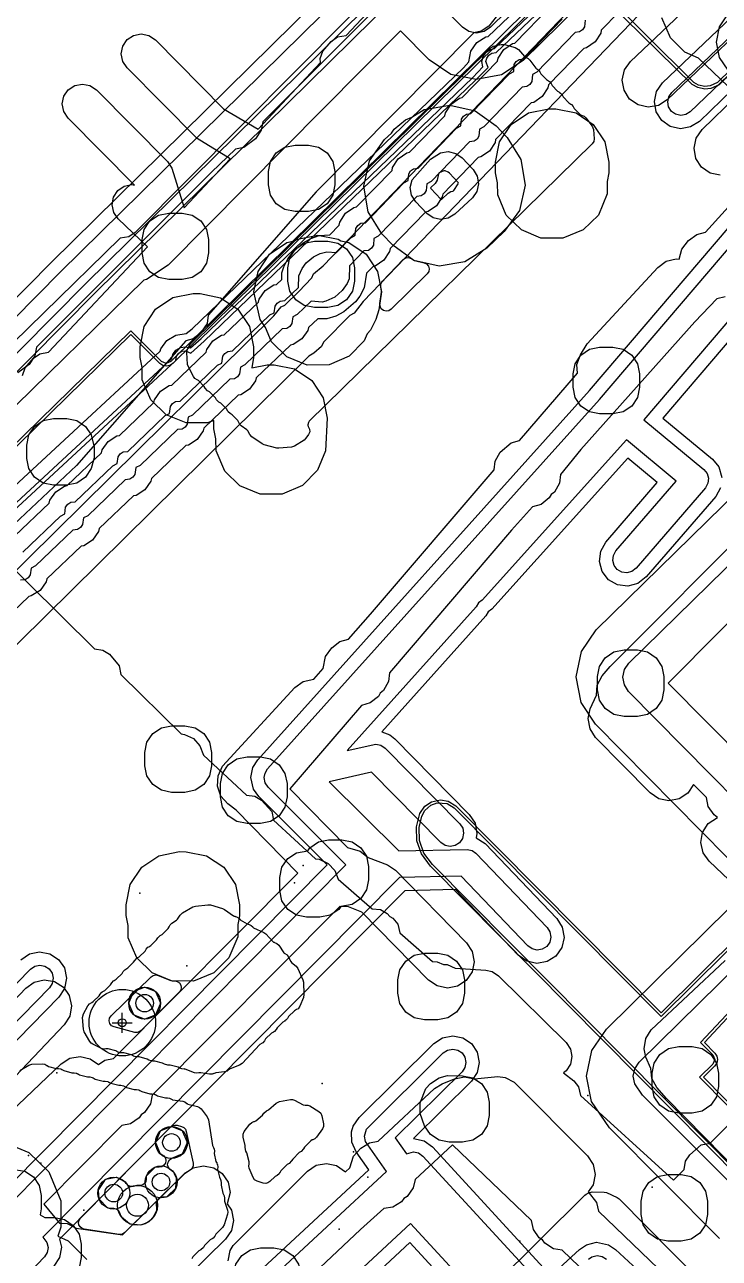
# Model space of a CAD drawing. Header units: metres. Extents: x -2677 to -840, y 169 to 1487.
# Drawn here: x -1932.8 to -1880.6, y 949.9 to 1042.6 of the extents above; entities that cross this region are included whole.
import ezdxf

# ---------------------------------------------------------------- set-up
doc = ezdxf.new("R2010")
doc.units = ezdxf.units.M
for name, color, linetype in [('AI_GREENING_ALLOWED_ZONE', 4, 'Continuous'), ('AI_GREENING_EXCLUSIONS', 1, 'Continuous'), ('AI_GREENING_LAWN', 82, 'Continuous'), ('AI_GREENING_REJECTED', 6, 'Continuous'), ('AI_GREENING_SHRUBS', 92, 'Continuous'), ('AI_GREENING_TREES', 3, 'Continuous')]:
    doc.layers.add(name, color=color, linetype=linetype)

# ---------------------------------------------------------------- blocks, each defined once
blk = doc.blocks.new('AI_TREE')
for p, q in [((-0.3, 0), (0.3, 0)), ((0, -0.3), (0, 0.3))]:
    blk.add_line(p, q)
for radius in [1, 0.12]:
    blk.add_circle((0, 0), radius)
blk = doc.blocks.new('AI_SHRUB')
for radius in [1, 0.55]:
    blk.add_circle((0, 0), radius)

msp = doc.modelspace()

# ---------------------------------------------------------------- linework, layer by layer
at = {"layer": 'AI_GREENING_ALLOWED_ZONE'}
for points in [[(-1905.234, 1021.194), (-1905.408, 1021.083), (-1905.612, 1021.052), (-1905.811, 1021.106), (-1905.972, 1021.236), (-1906.066, 1021.419), (-1906.078, 1021.626), (-1905.95, 1022.469), (-1905.952, 1022.555), (-1906.014, 1022.862), (-1906.003, 1023.1), (-1905.884, 1023.306), (-1904.328, 1024.923), (-1904.185, 1025.027), (-1904.014, 1025.074), (-1903.838, 1025.059), (-1903.678, 1024.984), (-1903.557, 1024.898), (-1903.469, 1024.858), (-1902.76, 1024.695), (-1902.568, 1024.605), (-1902.43, 1024.443), (-1902.373, 1024.238), (-1902.405, 1024.028), (-1902.522, 1023.851), (-1905.234, 1021.194)], [(-1926.042, 967.265), (-1926.23, 967.359), (-1926.362, 967.521), (-1926.416, 967.724), (-1926.382, 967.931), (-1926.266, 968.106), (-1923.266, 971.038), (-1923.103, 971.144), (-1922.913, 971.18), (-1922.723, 971.141), (-1921.787, 970.75), (-1921.694, 970.73), (-1921.494, 970.728), (-1921.304, 970.689), (-1921.143, 970.58), (-1921.036, 970.418), (-1920.999, 970.228), (-1921.037, 970.038), (-1921.144, 969.876), (-1924.01, 966.994), (-1924.151, 966.894), (-1924.318, 966.849), (-1924.49, 966.862), (-1926.042, 967.265)], [(-1928.283, 952.064), (-1928.456, 952.123), (-1928.596, 952.24), (-1928.685, 952.4), (-1928.71, 952.581), (-1928.668, 952.759), (-1928.566, 952.91), (-1921.786, 959.755), (-1921.643, 959.856), (-1921.473, 959.901), (-1921.299, 959.885), (-1920.975, 959.797), (-1920.812, 959.718), (-1920.688, 959.587), (-1920.618, 959.42), (-1920.107, 957.046), (-1920.105, 956.843), (-1920.185, 956.657), (-1920.332, 956.517), (-1920.72, 956.275), (-1920.764, 956.241), (-1925.229, 951.817), (-1925.425, 951.698), (-1925.654, 951.678), (-1928.283, 952.064)]]:
    msp.add_lwpolyline(points, close=True, dxfattribs=at)
at = {"layer": 'AI_GREENING_EXCLUSIONS'}
for points in [[(-1942.762, 992.359), (-1914.031, 1020.703), (-1913.48, 1021.369), (-1913.227, 1021.496), (-1912.176, 1022.534), (-1911.19, 1023.559), (-1911.052, 1023.848), (-1910.328, 1024.455), (-1880.822, 1055.134)], [(-1942.762, 992.359), (-1914.031, 1020.703), (-1913.48, 1021.369), (-1913.227, 1021.496), (-1912.176, 1022.534), (-1911.19, 1023.559), (-1911.052, 1023.848), (-1910.328, 1024.455), (-1880.822, 1055.134)], [(-1880.56, 951.374), (-1888.835, 959.678), (-1890.171, 961.667), (-1890.54, 963.583), (-1890.147, 965.494), (-1889.053, 967.109), (-1877.998, 977.986), (-1889.876, 990.014), (-1890.951, 991.647), (-1891.318, 993.568), (-1890.92, 995.483), (-1889.817, 997.099), (-1830.346, 1055.367)], [(-1878.012, 953.796), (-1886.348, 962.141), (-1886.929, 962.986), (-1887.04, 963.561), (-1886.922, 964.134), (-1886.594, 964.619), (-1873.036, 977.943), (-1887.385, 992.473), (-1887.708, 992.963), (-1887.818, 993.54), (-1887.698, 994.114), (-1887.368, 994.599), (-1826.012, 1054.714)], [(-1932.918, 1016.226), (-1932.737, 1016.783), (-1932.111, 1017.513), (-1931.634, 1017.853), (-1930.984, 1017.971), (-1923.547, 1025.875), (-1925.727, 1027.984), (-1926.06, 1028.465), (-1926.184, 1029.037), (-1926.079, 1029.613), (-1925.762, 1030.105), (-1925.281, 1030.438), (-1924.709, 1030.562), (-1924.52, 1030.528), (-1929.504, 1035.56), (-1929.826, 1036.048), (-1929.938, 1036.623), (-1929.821, 1037.196), (-1929.493, 1037.681), (-1929.005, 1038.004), (-1928.431, 1038.115), (-1927.857, 1037.998), (-1927.372, 1037.671), (-1922.041, 1032.288), (-1921.718, 1031.8), (-1920.778, 1028.823), (-1917.336, 1032.49), (-1919.813, 1034.018), (-1925.075, 1039.331), (-1925.398, 1039.819), (-1925.509, 1040.394), (-1925.392, 1040.967), (-1925.064, 1041.452), (-1924.576, 1041.775), (-1924.002, 1041.887), (-1923.428, 1041.77), (-1922.943, 1041.442), (-1917.816, 1036.266), (-1915.233, 1034.73), (-1910.529, 1039.742), (-1910.551, 1040.029), (-1910.37, 1040.586), (-1909.745, 1041.317), (-1909.269, 1041.657), (-1908.619, 1041.776), (-1897.517, 1053.603)], [(-1888.04, 1051.937), (-1897.759, 1042.379), (-1898.247, 1042.058), (-1898.821, 1041.949), (-1899.394, 1042.066), (-1899.877, 1042.394), (-1904.511, 1047.08), (-1924.465, 1026.973), (-1924.95, 1026.646), (-1925.58, 1026.541), (-1948.565, 1004.084), (-1948.68, 1003.51), (-1949.009, 1003.021), (-1967.261, 984.967), (-1967.114, 984.749), (-1966.998, 984.176), (-1967.11, 983.601), (-1967.434, 983.114), (-1971.591, 978.927), (-1972.076, 978.6), (-1972.65, 978.484), (-1973.224, 978.596), (-1973.51, 978.786), (-1984.414, 968.001)], [(-1879.052, 1051.205), (-1907.343, 1021.788), (-1908.019, 1020.894), (-1908.344, 1020.728), (-1910.301, 1018.73), (-1910.458, 1018.403), (-1911.04, 1017.884), (-1911.421, 1017.659), (-1939.108, 990.345)], [(-1879.052, 1051.205), (-1907.343, 1021.788), (-1908.019, 1020.894), (-1908.344, 1020.728), (-1910.301, 1018.73), (-1910.458, 1018.403), (-1911.04, 1017.884), (-1911.421, 1017.659), (-1939.108, 990.345)], [(-1940.058, 1001.865), (-1922.573, 1018.044), (-1922.532, 1018.216), (-1922.074, 1018.847), (-1921.409, 1019.255), (-1920.624, 1019.374), (-1920.188, 1019.724), (-1899.782, 1039.341), (-1899.394, 1039.783), (-1899.233, 1040.598), (-1898.784, 1041.236), (-1898.125, 1041.655), (-1897.952, 1041.685), (-1888.045, 1051.133)], [(-1939.559, 1000.964), (-1921.697, 1017.493), (-1921.624, 1017.797), (-1921.395, 1018.113), (-1921.062, 1018.317), (-1920.677, 1018.378), (-1920.309, 1018.29), (-1919.495, 1019.003), (-1899.089, 1038.62), (-1898.331, 1039.419), (-1898.404, 1039.813), (-1898.319, 1040.194), (-1898.094, 1040.513), (-1897.765, 1040.722), (-1897.456, 1040.776), (-1887.16, 1050.595)], [(-1939.409, 1000.694), (-1921.407, 1017.353), (-1921.351, 1017.672), (-1921.191, 1017.893), (-1920.958, 1018.036), (-1920.688, 1018.079), (-1920.274, 1017.907), (-1919.287, 1018.787), (-1898.881, 1038.404), (-1897.95, 1039.368), (-1898.104, 1039.806), (-1898.044, 1040.072), (-1897.887, 1040.296), (-1897.657, 1040.442), (-1897.335, 1040.477), (-1886.868, 1050.459)], [(-1885.586, 1049.442), (-1895.305, 1039.884), (-1896.933, 1038.815), (-1898.846, 1038.449), (-1900.753, 1038.841), (-1902.366, 1039.933), (-1904.515, 1042.106), (-1921.98, 1024.508), (-1923.599, 1023.418), (-1923.813, 1023.374), (-1945.431, 1002.252), (-1946.548, 1000.532), (-1963.6, 983.666), (-1963.872, 982.273), (-1964.95, 980.647), (-1969.107, 976.461), (-1970.726, 975.371), (-1972.31, 975.05), (-1981.953, 965.512), (-1983.58, 964.438)], [(-1902.473, 1048.463), (-1928.158, 1023.141), (-1937.966, 1013.258), (-1948.753, 1002.765), (-1949.075, 1002.555), (-1949.454, 1002.482), (-1949.831, 1002.557), (-1950.152, 1002.77), (-1950.766, 1003.375), (-1950.985, 1003.698), (-1951.064, 1004.08), (-1950.991, 1004.463), (-1950.776, 1004.789), (-1950.453, 1005.008), (-1950.071, 1005.087), (-1949.688, 1005.014), (-1949.42, 1004.837), (-1938.965, 1015.018), (-1930.066, 1023.999), (-1904.385, 1049.314)], [(-1901.769, 1047.752), (-1927.455, 1022.429), (-1937.259, 1012.551), (-1948.056, 1002.048), (-1948.701, 1001.627), (-1949.457, 1001.482), (-1950.212, 1001.633), (-1950.854, 1002.058), (-1951.468, 1002.663), (-1951.906, 1003.309), (-1952.064, 1004.073), (-1951.917, 1004.839), (-1951.488, 1005.491), (-1950.842, 1005.929), (-1950.078, 1006.087), (-1949.712, 1006.017), (-1949.246, 1006.401), (-1939.672, 1015.725), (-1930.768, 1024.711), (-1905.954, 1049.168)], [(-1901.741, 1048.437), (-1914.866, 1035.282), (-1914.995, 1034.641), (-1915.43, 1033.992), (-1916.288, 1033.35), (-1916.932, 1033.223), (-1918.738, 1031.493), (-1931.863, 1018.338), (-1931.992, 1017.696), (-1932.427, 1017.048), (-1933.285, 1016.406)], [(-1869.322, 1049.079), (-1880.593, 1038.066), (-1881.198, 1037.787), (-1881.671, 1037.743), (-1882.193, 1037.851), (-1882.607, 1038.078), (-1890.227, 1045.575)], [(-1869.462, 1049.222), (-1880.72, 1038.221), (-1881.256, 1037.979), (-1881.65, 1037.942), (-1882.133, 1038.042), (-1882.478, 1038.231), (-1889.706, 1045.41)], [(-1893.26, 1045.411), (-1921.775, 1017.267), (-1922.128, 1017.124), (-1922.479, 1017.271), (-1924.776, 1019.576), (-1941.908, 1002.838), (-1939.511, 1000.37), (-1939.37, 1000.017), (-1939.517, 999.667), (-1962.275, 977.072), (-1962.71, 976.447), (-1962.924, 975.763), (-1962.925, 975.046), (-1962.714, 974.374), (-1961.776, 973.323), (-1957.789, 969.324), (-1957.032, 969.05), (-1956.139, 969.035), (-1955.768, 968.902), (-1955.608, 968.542), (-1955.759, 968.178), (-1981.225, 943.238), (-1982.184, 942.388), (-1983.235, 941.627)], [(-1892.739, 1045.576), (-1921.635, 1017.124), (-1921.862, 1016.975), (-1922.129, 1016.924), (-1922.395, 1016.978), (-1922.621, 1017.13), (-1924.778, 1019.295), (-1941.625, 1002.834)], [(-1886.783, 1044.902), (-1889.447, 1042.164), (-1889.487, 1041.942), (-1889.91, 1041.286), (-1890.551, 1040.841), (-1890.749, 1040.798), (-1893.414, 1038.06), (-1893.454, 1037.838), (-1893.876, 1037.182), (-1894.518, 1036.738), (-1894.716, 1036.695), (-1897.38, 1033.957), (-1897.42, 1033.735), (-1897.843, 1033.079), (-1898.484, 1032.635), (-1898.683, 1032.592), (-1901.347, 1029.853), (-1901.387, 1029.632), (-1901.81, 1028.976), (-1902.451, 1028.531), (-1902.649, 1028.488), (-1905.314, 1025.75), (-1905.354, 1025.528), (-1905.776, 1024.872), (-1906.418, 1024.428), (-1906.616, 1024.385), (-1907.071, 1023.914), (-1907.256, 1022.795), (-1907.586, 1022.174), (-1907.918, 1021.745), (-1908.794, 1020.992), (-1909.381, 1020.686), (-1910.065, 1020.478), (-1910.743, 1020.477), (-1911.442, 1019.823), (-1911.49, 1019.603), (-1911.937, 1018.963), (-1912.594, 1018.543), (-1912.794, 1018.508), (-1915.376, 1016.045), (-1915.424, 1015.825), (-1915.871, 1015.185), (-1916.528, 1014.765), (-1916.728, 1014.729), (-1919.31, 1012.267), (-1919.358, 1012.047), (-1919.804, 1011.407), (-1920.462, 1010.986), (-1920.662, 1010.951), (-1923.243, 1008.489), (-1923.292, 1008.269), (-1923.738, 1007.629), (-1924.396, 1007.208), (-1924.596, 1007.173), (-1927.177, 1004.71), (-1927.226, 1004.49), (-1927.672, 1003.85), (-1928.33, 1003.43), (-1928.53, 1003.394), (-1931.111, 1000.932), (-1931.16, 1000.712), (-1931.606, 1000.072), (-1932.264, 999.652), (-1932.463, 999.616), (-1935.434, 996.782)], [(-1879.452, 1041.741), (-1884.488, 1036.928), (-1885.146, 1036.509), (-1885.915, 1036.374), (-1886.676, 1036.544), (-1887.315, 1036.992), (-1887.734, 1037.65), (-1887.869, 1038.419), (-1887.699, 1039.181), (-1887.251, 1039.82), (-1881.573, 1045.214)], [(-1933.505, 1004.162), (-1930.923, 1006.625), (-1930.875, 1006.845), (-1930.428, 1007.485), (-1929.771, 1007.905), (-1929.571, 1007.941), (-1926.989, 1010.403), (-1926.941, 1010.623), (-1926.494, 1011.263), (-1925.837, 1011.683), (-1925.637, 1011.719), (-1923.055, 1014.181), (-1923.007, 1014.401), (-1922.56, 1015.041), (-1921.903, 1015.462), (-1921.703, 1015.497), (-1919.121, 1017.959), (-1919.073, 1018.179), (-1918.626, 1018.819), (-1917.969, 1019.24), (-1917.769, 1019.275), (-1915.187, 1021.738), (-1915.139, 1021.958), (-1914.692, 1022.598), (-1914.035, 1023.018), (-1913.835, 1023.054), (-1913.445, 1023.429), (-1913.44, 1023.925), (-1913.3, 1024.381), (-1912.997, 1024.986), (-1912.538, 1025.582), (-1911.848, 1026.179), (-1911.269, 1026.506), (-1910.631, 1026.73), (-1909.846, 1026.798), (-1909.128, 1027.524), (-1909.087, 1027.746), (-1908.665, 1028.402), (-1908.024, 1028.846), (-1907.825, 1028.889), (-1905.161, 1031.627), (-1905.121, 1031.849), (-1904.698, 1032.505), (-1904.057, 1032.95), (-1903.858, 1032.993), (-1901.194, 1035.731), (-1901.154, 1035.952), (-1900.732, 1036.609), (-1900.09, 1037.053), (-1899.892, 1037.096), (-1897.228, 1039.834), (-1897.187, 1040.056), (-1896.765, 1040.712), (-1896.123, 1041.156), (-1895.925, 1041.199), (-1893.261, 1043.938)], [(-1897.339, 1043.167), (-1897.879, 1042.458), (-1898.454, 1042.079), (-1899.028, 1041.962), (-1910.851, 1030.01), (-1918.978, 1020.742), (-1919.046, 1020.129), (-1919.543, 1019.389), (-1920.094, 1018.976), (-1920.66, 1018.825), (-1928.881, 1009.45), (-1933.542, 1005.038)], [(-1890.652, 1042.926), (-1890.696, 1042.419), (-1890.844, 1042.189), (-1891.069, 1042.034), (-1891.407, 1041.989), (-1894.296, 1039), (-1894.618, 1038.823), (-1894.663, 1038.316), (-1894.811, 1038.086), (-1895.035, 1037.93), (-1895.373, 1037.885), (-1898.263, 1034.896), (-1898.585, 1034.72), (-1898.63, 1034.212), (-1898.778, 1033.983), (-1899.002, 1033.827), (-1899.34, 1033.782), (-1902.229, 1030.793), (-1902.552, 1030.616), (-1902.596, 1030.109), (-1902.744, 1029.879), (-1902.969, 1029.724), (-1903.307, 1029.679), (-1906.196, 1026.69), (-1906.518, 1026.513), (-1906.563, 1026.005), (-1906.711, 1025.776), (-1906.935, 1025.62), (-1907.273, 1025.575), (-1908.358, 1024.453), (-1908.387, 1023.489), (-1908.535, 1023.12), (-1908.902, 1022.594), (-1909.45, 1022.115), (-1910.126, 1021.798), (-1910.42, 1021.739), (-1911.236, 1021.806), (-1912.289, 1020.795), (-1912.617, 1020.631), (-1912.681, 1020.125), (-1912.837, 1019.901), (-1913.067, 1019.754), (-1913.407, 1019.722), (-1916.223, 1017.017), (-1916.551, 1016.852), (-1916.615, 1016.347), (-1916.771, 1016.123), (-1917.001, 1015.976), (-1917.341, 1015.943), (-1920.156, 1013.239), (-1920.485, 1013.074), (-1920.549, 1012.568), (-1920.705, 1012.344), (-1920.935, 1012.197), (-1921.274, 1012.165), (-1924.09, 1009.46), (-1924.419, 1009.296), (-1924.483, 1008.79), (-1924.639, 1008.566), (-1924.869, 1008.419), (-1925.208, 1008.387), (-1928.024, 1005.682), (-1928.353, 1005.517), (-1928.417, 1005.012), (-1928.573, 1004.788), (-1928.803, 1004.641), (-1929.142, 1004.608), (-1931.958, 1001.904), (-1932.287, 1001.739), (-1932.35, 1001.234), (-1932.507, 1001.01), (-1932.737, 1000.862), (-1933.076, 1000.83)], [(-1932.892, 1002.948), (-1930.076, 1005.653), (-1929.747, 1005.817), (-1929.684, 1006.323), (-1929.527, 1006.547), (-1929.297, 1006.694), (-1928.958, 1006.726), (-1926.142, 1009.431), (-1925.813, 1009.596), (-1925.75, 1010.101), (-1925.594, 1010.325), (-1925.363, 1010.472), (-1925.024, 1010.505), (-1922.208, 1013.209), (-1921.879, 1013.374), (-1921.816, 1013.88), (-1921.66, 1014.104), (-1921.43, 1014.251), (-1921.09, 1014.283), (-1918.274, 1016.988), (-1917.946, 1017.152), (-1917.882, 1017.658), (-1917.726, 1017.882), (-1917.496, 1018.029), (-1917.156, 1018.061), (-1914.34, 1020.766), (-1914.012, 1020.931), (-1913.948, 1021.436), (-1913.792, 1021.66), (-1913.562, 1021.807), (-1913.222, 1021.84), (-1912.183, 1022.838), (-1912.155, 1023.717), (-1911.923, 1024.253), (-1911.602, 1024.679), (-1911.072, 1025.136), (-1910.56, 1025.395), (-1910.058, 1025.514), (-1909.34, 1025.452), (-1908.245, 1026.584), (-1907.923, 1026.761), (-1907.878, 1027.269), (-1907.73, 1027.498), (-1907.506, 1027.654), (-1907.168, 1027.699), (-1904.278, 1030.688), (-1903.956, 1030.864), (-1903.911, 1031.372), (-1903.764, 1031.602), (-1903.539, 1031.757), (-1903.201, 1031.802), (-1900.312, 1034.791), (-1899.989, 1034.968), (-1899.945, 1035.475), (-1899.797, 1035.705), (-1899.572, 1035.861), (-1899.234, 1035.906), (-1896.345, 1038.894), (-1896.023, 1039.071), (-1895.978, 1039.579), (-1895.83, 1039.808), (-1895.606, 1039.964), (-1895.268, 1040.009), (-1892.378, 1042.998)], [(-1875.438, 1041.724), (-1882.069, 1035.31), (-1882.728, 1034.892), (-1883.496, 1034.757), (-1884.258, 1034.926), (-1884.897, 1035.374), (-1885.316, 1036.033), (-1885.451, 1036.801), (-1885.281, 1037.563), (-1884.833, 1038.202), (-1879.143, 1043.64)], [(-1871.981, 1042.724), (-1871.738, 1041.958), (-1871.625, 1041.28), (-1871.664, 1040.17), (-1872.046, 1038.909), (-1872.342, 1038.377), (-1872.888, 1037.664), (-1873.895, 1036.853), (-1875.101, 1036.343), (-1876.661, 1036.21), (-1877.383, 1036.313), (-1878.828, 1036.917), (-1882.147, 1040.065), (-1883.161, 1040.505), (-1884.241, 1041.585), (-1884.888, 1043.094)], [(-1877.039, 1041.501), (-1882.76, 1036.033), (-1883.089, 1035.824), (-1883.474, 1035.756), (-1883.855, 1035.841), (-1884.174, 1036.065), (-1884.383, 1036.394), (-1884.451, 1036.779), (-1884.366, 1037.16), (-1884.142, 1037.479), (-1878.436, 1042.932)], [(-1880.499, 1031.264), (-1881.262, 1031.428), (-1881.904, 1031.872), (-1882.327, 1032.527), (-1882.468, 1033.295), (-1882.304, 1034.058), (-1881.861, 1034.7), (-1876.697, 1039.708)], [(-1933.953, 955.315), (-1910.045, 979.453), (-1915.178, 984.588), (-1915.568, 985.139), (-1915.764, 986.003), (-1915.611, 986.768), (-1915.251, 987.339), (-1890.322, 1015.079), (-1871.534, 1037.074)], [(-1933.935, 953.912), (-1908.635, 979.456), (-1914.471, 985.295), (-1914.688, 985.62), (-1914.764, 986.002), (-1914.707, 986.335), (-1914.508, 986.671), (-1889.57, 1014.42), (-1870.223, 1037.068)], [(-1934.311, 960.407), (-1930.027, 964.501), (-1929.369, 964.92), (-1928.6, 965.055), (-1927.838, 964.885), (-1927.214, 964.447), (-1926.735, 964.769), (-1926.093, 964.899), (-1912.239, 978.832), (-1916.878, 983.55), (-1917.507, 984.027), (-1918.025, 984.611), (-1918.28, 985.349), (-1918.233, 986.128), (-1917.9, 986.873), (-1912.466, 992.778), (-1911.833, 993.235), (-1911.026, 993.406), (-1910.344, 994.201), (-1910.168, 995.093), (-1909.689, 995.756), (-1909.077, 996.237), (-1908.445, 996.415), (-1906.779, 998.28), (-1897.496, 1009.128), (-1897.415, 1009.778), (-1897.031, 1010.457), (-1896.222, 1011.161), (-1895.59, 1011.337), (-1891.236, 1016.38), (-1891.268, 1017.036), (-1891.005, 1017.771), (-1890.498, 1018.59), (-1885.199, 1024.344), (-1884.568, 1024.804), (-1883.81, 1024.988), (-1883.6, 1024.955), (-1883.385, 1025.711), (-1882.887, 1026.36), (-1882.261, 1026.822), (-1881.623, 1026.981), (-1873.962, 1035.399)], [(-1868.223, 1033.99), (-1886.24, 1012.898), (-1881.73, 1009.166), (-1881.49, 1008.858), (-1881.388, 1008.503), (-1881.428, 1008.115), (-1881.613, 1007.771), (-1886.826, 1001.733), (-1887.134, 1001.493), (-1887.51, 1001.39), (-1887.897, 1001.437), (-1888.236, 1001.63), (-1888.476, 1001.938), (-1888.58, 1002.314), (-1888.532, 1002.701), (-1888.34, 1003.04), (-1883.808, 1008.289), (-1887.558, 1011.393), (-1898.397, 999.332), (-1898.673, 999.125), (-1898.85, 998.828), (-1908.539, 988.046), (-1906.378, 988.527), (-1905.996, 988.448), (-1905.673, 988.228), (-1900.069, 982.526), (-1899.855, 982.2), (-1899.783, 981.817), (-1899.862, 981.435), (-1900.082, 981.112), (-1900.408, 980.898), (-1900.791, 980.825), (-1901.173, 980.905), (-1901.496, 981.124), (-1906.705, 986.424), (-1909.874, 985.675), (-1904.642, 980.495), (-1899.53, 980.603), (-1899.149, 980.519), (-1898.86, 980.326), (-1893.511, 974.736), (-1893.301, 974.406), (-1893.233, 974.022), (-1893.318, 973.641), (-1893.542, 973.322), (-1893.871, 973.112), (-1894.255, 973.044), (-1894.636, 973.129), (-1894.956, 973.353), (-1899.971, 978.594), (-1904.599, 978.495), (-1931.394, 951.476), (-1931.092, 951.081), (-1931.008, 950.7), (-1931.076, 950.316), (-1931.286, 949.987), (-1932.388, 948.839)], [(-1873.996, 1025.693), (-1884.82, 1013.021), (-1881.076, 1009.923), (-1880.616, 1009.345), (-1880.389, 1008.555)], [(-1880.123, 1022.138), (-1880.772, 1021.974), (-1882.404, 1020.255), (-1890.966, 1010.648), (-1892.505, 1008.789), (-1892.584, 1008.135), (-1892.968, 1007.455), (-1893.209, 1007.266), (-1893.349, 1007.017), (-1893.962, 1006.534), (-1894.607, 1006.353), (-1896.193, 1004.592), (-1905.352, 993.877), (-1905.43, 993.223), (-1905.811, 992.542), (-1906.051, 992.352), (-1906.191, 992.102), (-1906.802, 991.618), (-1907.447, 991.434), (-1912.84, 985.148), (-1908.505, 980.74), (-1907.547, 980.489), (-1906.968, 980.009), (-1905.509, 979.438), (-1904.906, 979.039), (-1899.558, 973.591), (-1899.131, 972.938), (-1898.986, 972.171), (-1899.145, 971.407), (-1899.585, 970.763), (-1900.238, 970.335), (-1901.005, 970.19), (-1901.769, 970.35), (-1902.413, 970.789), (-1907.42, 975.891), (-1908.426, 976.285), (-1909.094, 976.321), (-1923.196, 962.14), (-1923.321, 961.494), (-1923.751, 960.843), (-1924.005, 960.671), (-1924.162, 960.432), (-1924.808, 959.994), (-1925.464, 959.859), (-1931.326, 953.964), (-1930.153, 952.532), (-1929.573, 952.491), (-1928.9, 952.154), (-1925.407, 951.642), (-1920.744, 956.26), (-1920.093, 956.691), (-1919.327, 956.839), (-1918.562, 956.683), (-1917.915, 956.247), (-1917.485, 955.596), (-1917.336, 954.83), (-1917.55, 953.979), (-1917.229, 953.494), (-1917.081, 952.728), (-1917.236, 951.963), (-1917.673, 951.317), (-1923.331, 945.758)], [(-1880.485, 1007.781), (-1880.843, 1007.134), (-1886.069, 1001.08), (-1886.684, 1000.6), (-1887.436, 1000.392), (-1888.211, 1000.488), (-1888.89, 1000.873), (-1889.37, 1001.488), (-1889.577, 1002.241), (-1889.482, 1003.015), (-1889.097, 1003.694), (-1885.232, 1008.17), (-1887.456, 1010.01), (-1897.653, 998.663), (-1897.93, 998.456), (-1898.106, 998.159), (-1905.932, 989.451), (-1905.336, 989.229), (-1904.96, 988.929), (-1899.356, 983.227), (-1898.928, 982.575), (-1898.783, 981.808), (-1898.853, 981.472), (-1898.169, 981.048), (-1892.788, 975.427), (-1892.369, 974.769), (-1892.234, 974), (-1892.403, 973.238), (-1892.851, 972.599), (-1893.509, 972.18), (-1894.277, 972.045), (-1895.039, 972.214), (-1895.678, 972.662), (-1900.389, 977.585), (-1904.207, 977.503), (-1930.141, 951.32), (-1930.009, 950.721), (-1930.145, 949.953), (-1930.565, 949.295)], [(-1875.902, 974.568), (-1881.341, 979.719), (-1881.792, 980.355), (-1881.965, 981.116), (-1881.833, 981.886), (-1881.418, 982.546), (-1880.715, 983.012), (-1880.968, 983.194), (-1881.402, 983.843), (-1881.532, 984.501), (-1882.501, 985.479), (-1882.94, 984.829), (-1883.592, 984.4), (-1884.358, 984.253), (-1885.122, 984.411), (-1885.768, 984.849), (-1889.868, 989.01), (-1890.287, 989.668), (-1890.423, 990.436), (-1890.265, 991.171), (-1889.811, 992.204), (-1889.738, 992.953), (-1889.371, 993.641), (-1888.78, 994.364), (-1877.674, 1005.475)], [(-1935.008, 1003.057), (-1927.518, 995.688), (-1926.89, 995.59), (-1926.401, 995.269), (-1925.661, 994.405), (-1925.54, 993.743), (-1921.008, 989.287), (-1920.765, 989.254), (-1920.089, 988.938), (-1919.594, 988.399), (-1919.335, 987.691), (-1916.099, 984.696), (-1915.469, 984.616), (-1914.97, 984.31), (-1914.205, 983.469), (-1914.063, 982.811), (-1910.919, 979.9), (-1910.625, 979.867), (-1909.949, 979.551), (-1909.454, 979.012), (-1909.206, 978.364), (-1906.66, 976.15), (-1906.027, 976.091), (-1905.519, 975.8), (-1905.332, 975.559), (-1905.1, 975.435), (-1904.728, 974.983), (-1904.567, 974.33), (-1902.111, 972.195), (-1901.763, 972.162), (-1901.298, 971.968), (-1901.031, 971.97), (-1900.427, 971.692), (-1898.116, 971.543), (-1897.646, 971.435), (-1897.158, 971.112), (-1892.091, 966.096), (-1891.764, 965.611), (-1891.646, 965.037), (-1891.758, 964.463), (-1892.08, 963.975), (-1892.29, 963.833), (-1891.504, 963.232), (-1891.143, 962.772), (-1890.996, 962.116), (-1884.005, 955.755), (-1883.215, 956.555), (-1883.115, 957.182), (-1882.793, 957.671), (-1881.928, 958.409), (-1881.266, 958.529), (-1879.569, 960.247)], [(-1876.595, 1000.973), (-1884.411, 993.092), (-1878.54, 987.164)], [(-1876.378, 953.213), (-1902.261, 979.342), (-1902.95, 980.264), (-1903.294, 981.256), (-1903.331, 982.308), (-1903.331, 982.308), (-1903.069, 983.304), (-1902.687, 983.858), (-1902.193, 984.189), (-1901.532, 984.333), (-1900.944, 984.237), (-1900.367, 983.892), (-1884.944, 968.329), (-1873.061, 980.1)], [(-1876.236, 953.353), (-1902.119, 979.483), (-1902.763, 980.335), (-1903.095, 981.269), (-1903.136, 982.261), (-1902.934, 983.099), (-1902.704, 983.539), (-1902.238, 983.944), (-1901.765, 984.112), (-1901.025, 984.053), (-1900.491, 983.734), (-1884.945, 968.046), (-1872.92, 979.958)], [(-1933.048, 972.311), (-1932.404, 972.752), (-1931.64, 972.913), (-1930.873, 972.77), (-1930.22, 972.344), (-1929.779, 971.7), (-1929.617, 970.937), (-1929.761, 970.169), (-1930.187, 969.516), (-1939.379, 960.109)], [(-1941.384, 962.349), (-1932.333, 971.612), (-1932.011, 971.833), (-1931.629, 971.913), (-1931.245, 971.842), (-1930.918, 971.629), (-1930.698, 971.307), (-1930.617, 970.925), (-1930.689, 970.541), (-1930.902, 970.215), (-1940.093, 960.808)], [(-1877.456, 954.676), (-1884.551, 961.892), (-1885.257, 962.722), (-1885.633, 963.406), (-1885.716, 964.153), (-1886.092, 964.988), (-1886.218, 965.621), (-1886.093, 966.392), (-1885.683, 967.055), (-1880.123, 972.267)], [(-1937.869, 964.742), (-1932.686, 970.19), (-1932.048, 970.639), (-1931.287, 970.81), (-1930.518, 970.677), (-1929.858, 970.26), (-1929.409, 969.622), (-1929.238, 968.86), (-1929.371, 968.091), (-1929.788, 967.432), (-1934.391, 962.595)], [(-1879.651, 968.573), (-1881.975, 966.088), (-1881.063, 965.167), (-1880.918, 964.813), (-1881.066, 964.46), (-1882.05, 963.485), (-1875.699, 957.056)], [(-1879.647, 968.285), (-1881.698, 966.092), (-1880.921, 965.308), (-1880.77, 965.08), (-1880.718, 964.812), (-1880.772, 964.544), (-1880.925, 964.318), (-1881.768, 963.484), (-1875.557, 957.196)], [(-1915.223, 948.816), (-1906.904, 956.541), (-1907.859, 957.891), (-1908.177, 958.603), (-1908.198, 959.384), (-1908.071, 959.82), (-1907.634, 960.467), (-1902.017, 966.031), (-1901.366, 966.462), (-1900.6, 966.61), (-1899.835, 966.454), (-1899.188, 966.018), (-1898.758, 965.367), (-1898.609, 964.601), (-1898.765, 963.836), (-1899.202, 963.189), (-1903.549, 958.883), (-1902.757, 958.708), (-1902.125, 958.25), (-1893.225, 948.573), (-1891.084, 950.555), (-1890.558, 950.906), (-1889.799, 951.086), (-1888.89, 950.904), (-1888.364, 950.552), (-1886.746, 949.048)], [(-1914.542, 948.083), (-1905.582, 956.404), (-1907.152, 958.668), (-1907.226, 959.051), (-1907.072, 959.579), (-1901.313, 965.321), (-1900.987, 965.536), (-1900.604, 965.61), (-1900.222, 965.532), (-1899.899, 965.314), (-1899.683, 964.988), (-1899.609, 964.605), (-1899.687, 964.223), (-1899.905, 963.9), (-1904.921, 958.932), (-1904.078, 957.741), (-1903.549, 957.889), (-1903.174, 957.799), (-1902.858, 957.57), (-1893.282, 947.158)], [(-1917.483, 949.703), (-1917.327, 950.467), (-1917.11, 950.856), (-1911.513, 956.441), (-1910.862, 956.871), (-1910.096, 957.02), (-1909.331, 956.864), (-1908.661, 956.392), (-1908.343, 956.688), (-1908.069, 957.556), (-1907.519, 958.161), (-1906.857, 958.571), (-1906.209, 958.677), (-1901.965, 962.633), (-1901.403, 963.002), (-1900.481, 963.374), (-1899.714, 963.518), (-1898.978, 963.364), (-1897.214, 963.548), (-1896.667, 963.47), (-1895.974, 963.111), (-1890.477, 957.588), (-1890.046, 956.937), (-1889.897, 956.171), (-1890.052, 955.406), (-1890.415, 954.868), (-1889.804, 954.071), (-1889.662, 953.43), (-1881.321, 945.412)], [(-1941.192, 949.41), (-1940.661, 950.019), (-1940.14, 950.461), (-1940.84, 952.235), (-1940.84, 954.213), (-1940.045, 956.214), (-1938.429, 957.83), (-1936.428, 958.625), (-1934.255, 958.586), (-1932.449, 957.83), (-1930.94, 956.373), (-1930.038, 954.213), (-1930.038, 952.235), (-1930.281, 951.552), (-1929.504, 951.21), (-1928.093, 949.788)], [(-1885.365, 943.751), (-1892.372, 950.486), (-1893.02, 950.6), (-1893.678, 951.019), (-1893.854, 951.27), (-1894.096, 951.423), (-1894.545, 952.061), (-1894.691, 952.715), (-1900.622, 958.416), (-1903.418, 955.81), (-1903.568, 955.169), (-1904.022, 954.535), (-1904.282, 954.373), (-1904.449, 954.14), (-1905.111, 953.727), (-1905.772, 953.617), (-1907.539, 952.037), (-1913.158, 946.732)], [(-1933.736, 956.593), (-1932.753, 956.441), (-1932.104, 956.007), (-1931.67, 955.358), (-1931.518, 954.593), (-1931.518, 953.593), (-1931.608, 953.143), (-1931.242, 952.945), (-1930.528, 952.945), (-1929.763, 952.793), (-1929.114, 952.359), (-1928.68, 951.71), (-1928.528, 950.945), (-1928.528, 949.945), (-1928.68, 949.18)], [(-1896.146, 944.214), (-1903.763, 952.498), (-1910.839, 945.927)], [(-1897.534, 944.247), (-1903.819, 951.081), (-1909.344, 945.95)], [(-1890.405, 949.821), (-1890.142, 949.996), (-1889.762, 950.086), (-1889.377, 950.024), (-1889.045, 949.82)]]:
    msp.add_lwpolyline(points, dxfattribs=at)
for points in [[(-1880.552, 1042.418), (-1879.901, 1043.391), (-1878.928, 1044.042), (-1877.78, 1044.27), (-1876.632, 1044.042), (-1875.659, 1043.391), (-1875.008, 1042.418), (-1874.78, 1041.27), (-1875.008, 1040.122), (-1875.659, 1039.149), (-1876.632, 1038.498), (-1877.78, 1038.27), (-1878.928, 1038.498), (-1879.901, 1039.149), (-1880.552, 1040.122), (-1880.78, 1041.27), (-1880.552, 1042.418)], [(-1895.482, 1032.442), (-1895.159, 1030.519), (-1895.596, 1028.617), (-1896.727, 1027.028), (-1898.039, 1025.791), (-1899.692, 1024.756), (-1901.616, 1024.432), (-1903.517, 1024.869), (-1905.107, 1026.001), (-1905.927, 1026.871), (-1906.963, 1028.525), (-1907.286, 1030.448), (-1906.849, 1032.35), (-1905.718, 1033.939), (-1905.209, 1034.419), (-1905.008, 1034.714), (-1904.161, 1035.43), (-1903.67, 1035.637), (-1902.753, 1036.211), (-1900.829, 1036.535), (-1898.928, 1036.098), (-1897.338, 1034.966), (-1896.518, 1034.096), (-1895.482, 1032.442)], [(-1892.867, 1036.249), (-1891.336, 1035.945), (-1890.039, 1035.077), (-1889.171, 1033.78), (-1888.867, 1032.249), (-1888.867, 1031.443), (-1888.998, 1030.784), (-1888.998, 1029.859), (-1889.661, 1028.273), (-1890.805, 1027.15), (-1892.327, 1026.53), (-1893.988, 1026.546), (-1895.433, 1027.15), (-1896.577, 1028.273), (-1897.224, 1029.782), (-1897.24, 1030.702), (-1897.389, 1031.452), (-1897.389, 1032.254), (-1897.085, 1033.785), (-1896.217, 1035.082), (-1894.92, 1035.95), (-1893.389, 1036.254), (-1892.867, 1036.249)], [(-1910.035, 1029.119), (-1910.684, 1028.685), (-1911.449, 1028.533), (-1912.449, 1028.533), (-1913.214, 1028.685), (-1913.863, 1029.119), (-1914.297, 1029.768), (-1914.449, 1030.533), (-1914.449, 1031.533), (-1914.297, 1032.298), (-1913.863, 1032.947), (-1913.214, 1033.381), (-1912.449, 1033.533), (-1911.449, 1033.533), (-1910.684, 1033.381), (-1910.035, 1032.947), (-1909.601, 1032.298), (-1909.449, 1031.533), (-1909.449, 1030.533), (-1909.601, 1029.768), (-1910.035, 1029.119)], [(-1898.788, 1030.052), (-1899.127, 1029.575), (-1900.439, 1028.338), (-1900.935, 1028.028), (-1901.512, 1027.931), (-1902.083, 1028.062), (-1902.56, 1028.401), (-1903.38, 1029.272), (-1903.691, 1029.768), (-1903.788, 1030.345), (-1903.657, 1030.915), (-1902.281, 1032.476), (-1901.51, 1032.939), (-1900.933, 1033.036), (-1900.362, 1032.905), (-1899.885, 1032.566), (-1899.065, 1031.695), (-1898.754, 1031.199), (-1898.657, 1030.622), (-1898.788, 1030.052)], [(-1919.527, 1024.011), (-1920.176, 1023.577), (-1920.941, 1023.425), (-1921.941, 1023.425), (-1922.706, 1023.577), (-1923.355, 1024.011), (-1923.789, 1024.66), (-1923.941, 1025.425), (-1923.941, 1026.425), (-1923.789, 1027.19), (-1923.355, 1027.839), (-1922.706, 1028.273), (-1921.941, 1028.425), (-1920.941, 1028.425), (-1920.176, 1028.273), (-1919.527, 1027.839), (-1919.093, 1027.19), (-1918.941, 1026.425), (-1918.941, 1025.425), (-1919.093, 1024.66), (-1919.527, 1024.011)], [(-1909.215, 1026.461), (-1909.016, 1026.327), (-1908.413, 1026.208), (-1907.116, 1025.34), (-1906.248, 1024.043), (-1905.944, 1022.512), (-1906.151, 1021.141), (-1906.377, 1020.416), (-1906.77, 1019.626), (-1907.022, 1019.356), (-1907.249, 1018.812), (-1908.372, 1017.668), (-1909.881, 1017.021), (-1911.542, 1017.005), (-1913.064, 1017.625), (-1914.208, 1018.748), (-1914.67, 1019.814), (-1915.073, 1020.416), (-1915.534, 1022.512), (-1915.23, 1024.043), (-1914.362, 1025.34), (-1913.065, 1026.208), (-1912.482, 1026.323), (-1912.277, 1026.461), (-1910.746, 1026.765), (-1909.215, 1026.461)], [(-1908.574, 1021.902), (-1909.223, 1021.468), (-1909.988, 1021.316), (-1910.988, 1021.316), (-1911.753, 1021.468), (-1912.402, 1021.902), (-1912.836, 1022.551), (-1912.988, 1023.316), (-1912.988, 1024.316), (-1912.836, 1025.081), (-1912.402, 1025.73), (-1911.753, 1026.164), (-1910.988, 1026.316), (-1909.988, 1026.316), (-1909.223, 1026.164), (-1908.574, 1025.73), (-1908.14, 1025.081), (-1907.988, 1024.316), (-1907.988, 1023.316), (-1908.14, 1022.551), (-1908.574, 1021.902)], [(-1923.948, 1016.822), (-1924.097, 1017.572), (-1924.097, 1018.374), (-1923.793, 1019.905), (-1922.925, 1021.202), (-1921.628, 1022.07), (-1920.097, 1022.374), (-1919.575, 1022.369), (-1918.044, 1022.065), (-1916.747, 1021.197), (-1915.879, 1019.9), (-1915.575, 1018.369), (-1915.575, 1017.563), (-1915.706, 1016.789), (-1914.546, 1017.02), (-1914.024, 1017.015), (-1912.493, 1016.711), (-1911.196, 1015.843), (-1910.328, 1014.546), (-1910.024, 1013.015), (-1910.171, 1010.548), (-1910.775, 1009.103), (-1911.898, 1007.959), (-1913.407, 1007.312), (-1915.068, 1007.296), (-1916.59, 1007.916), (-1917.734, 1009.039), (-1918.381, 1010.548), (-1918.397, 1011.468), (-1918.546, 1012.218), (-1918.546, 1012.838), (-1919.035, 1012.65), (-1920.619, 1012.65), (-1922.141, 1013.27), (-1923.285, 1014.393), (-1923.932, 1015.902), (-1923.948, 1016.822)], [(-1887.149, 1013.922), (-1887.798, 1013.488), (-1888.563, 1013.336), (-1889.563, 1013.336), (-1890.328, 1013.488), (-1890.977, 1013.922), (-1891.411, 1014.571), (-1891.563, 1015.336), (-1891.563, 1016.336), (-1891.411, 1017.101), (-1890.977, 1017.75), (-1890.328, 1018.184), (-1889.563, 1018.336), (-1888.563, 1018.336), (-1887.798, 1018.184), (-1887.149, 1017.75), (-1886.715, 1017.101), (-1886.563, 1016.336), (-1886.563, 1015.336), (-1886.715, 1014.571), (-1887.149, 1013.922)], [(-1927.759, 1011.747), (-1927.549, 1010.835), (-1927.549, 1010.043), (-1927.759, 1009.217), (-1928.193, 1008.568), (-1928.842, 1008.134), (-1929.613, 1007.979), (-1930.607, 1007.982), (-1931.372, 1008.134), (-1932.021, 1008.568), (-1932.455, 1009.217), (-1932.607, 1009.982), (-1932.607, 1010.982), (-1932.455, 1011.747), (-1932.021, 1012.396), (-1931.372, 1012.83), (-1930.607, 1012.982), (-1929.607, 1012.982), (-1928.842, 1012.83), (-1928.193, 1012.396), (-1927.759, 1011.747)], [(-1885.318, 991.184), (-1885.967, 990.75), (-1886.732, 990.598), (-1887.732, 990.598), (-1888.497, 990.75), (-1889.146, 991.184), (-1889.58, 991.833), (-1889.732, 992.598), (-1889.732, 993.598), (-1889.58, 994.363), (-1889.146, 995.012), (-1888.497, 995.446), (-1887.732, 995.598), (-1886.732, 995.598), (-1885.967, 995.446), (-1885.318, 995.012), (-1884.884, 994.363), (-1884.732, 993.598), (-1884.732, 992.598), (-1884.884, 991.833), (-1885.318, 991.184)], [(-1919.96, 985.049), (-1920.725, 984.897), (-1921.725, 984.897), (-1922.49, 985.049), (-1923.139, 985.483), (-1923.573, 986.132), (-1923.725, 986.897), (-1923.725, 987.897), (-1923.573, 988.662), (-1923.139, 989.311), (-1922.49, 989.745), (-1921.725, 989.897), (-1920.725, 989.897), (-1919.96, 989.745), (-1919.311, 989.311), (-1918.877, 988.662), (-1918.725, 987.897), (-1918.725, 986.897), (-1918.877, 986.132), (-1919.311, 985.483), (-1919.96, 985.049)], [(-1913.64, 983.142), (-1914.289, 982.708), (-1915.054, 982.556), (-1916.054, 982.556), (-1916.819, 982.708), (-1917.468, 983.142), (-1917.902, 983.791), (-1918.054, 984.556), (-1918.054, 985.556), (-1917.902, 986.321), (-1917.468, 986.97), (-1916.819, 987.404), (-1916.054, 987.556), (-1915.054, 987.556), (-1914.289, 987.404), (-1913.64, 986.97), (-1913.206, 986.321), (-1913.054, 985.556), (-1913.054, 984.556), (-1913.206, 983.791), (-1913.64, 983.142)], [(-1906.926, 978.324), (-1907.078, 977.559), (-1907.512, 976.91), (-1908.161, 976.476), (-1909.018, 976.324), (-1909.171, 976.096), (-1909.82, 975.662), (-1910.585, 975.51), (-1911.585, 975.51), (-1912.35, 975.662), (-1912.999, 976.096), (-1913.433, 976.745), (-1913.585, 977.51), (-1913.585, 978.51), (-1913.433, 979.275), (-1912.999, 979.924), (-1912.35, 980.358), (-1911.493, 980.51), (-1911.34, 980.738), (-1910.691, 981.172), (-1909.926, 981.324), (-1908.926, 981.324), (-1908.161, 981.172), (-1907.512, 980.738), (-1907.078, 980.089), (-1906.926, 979.324), (-1906.926, 978.324)], [(-1919.09, 980.13), (-1917.793, 979.262), (-1916.925, 977.965), (-1916.621, 976.434), (-1916.621, 975.628), (-1916.752, 974.969), (-1916.752, 974.044), (-1917.415, 972.458), (-1918.559, 971.335), (-1920.081, 970.715), (-1921.742, 970.731), (-1923.187, 971.335), (-1924.331, 972.458), (-1924.978, 973.967), (-1924.994, 974.887), (-1925.143, 975.637), (-1925.143, 976.439), (-1924.839, 977.97), (-1923.971, 979.267), (-1922.674, 980.135), (-1921.143, 980.439), (-1920.621, 980.434), (-1919.09, 980.13)], [(-1900.309, 968.391), (-1900.958, 967.957), (-1901.723, 967.805), (-1902.723, 967.805), (-1903.488, 967.957), (-1904.137, 968.391), (-1904.571, 969.04), (-1904.723, 969.805), (-1904.723, 970.805), (-1904.571, 971.57), (-1904.137, 972.219), (-1903.488, 972.653), (-1902.723, 972.805), (-1901.723, 972.805), (-1900.958, 972.653), (-1900.309, 972.219), (-1899.875, 971.57), (-1899.723, 970.805), (-1899.723, 969.805), (-1899.875, 969.04), (-1900.309, 968.391)], [(-1881.211, 961.38), (-1881.86, 960.946), (-1882.625, 960.794), (-1883.625, 960.794), (-1884.39, 960.946), (-1885.039, 961.38), (-1885.473, 962.029), (-1885.625, 962.794), (-1885.625, 963.794), (-1885.473, 964.559), (-1885.039, 965.208), (-1884.39, 965.642), (-1883.625, 965.794), (-1882.625, 965.794), (-1881.86, 965.642), (-1881.211, 965.208), (-1880.777, 964.559), (-1880.625, 963.794), (-1880.625, 962.794), (-1880.777, 962.029), (-1881.211, 961.38)], [(-1897.867, 960.606), (-1898.019, 959.841), (-1898.453, 959.192), (-1899.102, 958.758), (-1899.867, 958.606), (-1900.867, 958.606), (-1901.632, 958.758), (-1902.281, 959.192), (-1902.715, 959.841), (-1903.061, 960.774), (-1903.061, 961.566), (-1902.613, 962.642), (-1902.281, 963.02), (-1901.632, 963.454), (-1900.997, 963.63), (-1899.867, 963.606), (-1899.102, 963.454), (-1898.453, 963.02), (-1898.019, 962.371), (-1897.867, 961.606), (-1897.867, 960.606)], [(-1882.036, 951.762), (-1882.685, 951.328), (-1883.45, 951.176), (-1884.45, 951.176), (-1885.215, 951.328), (-1885.864, 951.762), (-1886.298, 952.411), (-1886.45, 953.176), (-1886.45, 954.176), (-1886.298, 954.941), (-1885.864, 955.59), (-1885.215, 956.024), (-1884.45, 956.176), (-1883.45, 956.176), (-1882.685, 956.024), (-1882.036, 955.59), (-1881.602, 954.941), (-1881.45, 954.176), (-1881.45, 953.176), (-1881.602, 952.411), (-1882.036, 951.762)], [(-1912.624, 946.266), (-1913.273, 945.832), (-1914.038, 945.68), (-1915.038, 945.68), (-1915.803, 945.832), (-1916.452, 946.266), (-1916.886, 946.915), (-1917.038, 947.68), (-1917.038, 948.68), (-1916.886, 949.445), (-1916.452, 950.094), (-1915.803, 950.528), (-1915.038, 950.68), (-1914.038, 950.68), (-1913.273, 950.528), (-1912.624, 950.094), (-1912.19, 949.445), (-1912.038, 948.68), (-1912.038, 947.68), (-1912.19, 946.915), (-1912.624, 946.266)]]:
    msp.add_lwpolyline(points, close=True, dxfattribs=at)
at = {"layer": 'AI_GREENING_LAWN'}
for points in [[(-1895.082, 1040.103), (-1894.927, 1040.032), (-1894.804, 1039.913), (-1894.367, 1039.309), (-1894.341, 1039.282), (-1894.272, 1039.247), (-1894.275, 1039.241), (-1894.169, 1039.182), (-1894.049, 1039.035), (-1893.971, 1038.889), (-1893.553, 1038.452), (-1893.399, 1038.355), (-1893.402, 1038.349), (-1893.335, 1038.312), (-1893.215, 1038.165), (-1893.137, 1038.019), (-1892.719, 1037.582), (-1892.564, 1037.485), (-1892.568, 1037.479), (-1892.501, 1037.442), (-1892.381, 1037.295), (-1892.303, 1037.149), (-1891.885, 1036.712), (-1891.73, 1036.614), (-1891.734, 1036.609), (-1891.667, 1036.572), (-1891.547, 1036.424), (-1891.469, 1036.279), (-1891.055, 1035.845), (-1890.943, 1035.778), (-1890.874, 1035.759), (-1890.729, 1035.692), (-1890.612, 1035.582), (-1890.132, 1034.958), (-1890.03, 1034.689), (-1889.981, 1034.006), (-1890.012, 1033.793), (-1890.129, 1033.613), (-1911.381, 1012.79), (-1911.447, 1012.677), (-1911.493, 1012.502), (-1911.493, 1012.448), (-1911.469, 1012.399), (-1911.458, 1012.385), (-1911.358, 1012.192), (-1911.349, 1011.974), (-1911.434, 1011.774), (-1911.628, 1011.501), (-1911.77, 1011.367), (-1912.503, 1010.909), (-1912.725, 1010.835), (-1913.656, 1010.755), (-1913.824, 1010.769), (-1914.763, 1011.01), (-1914.917, 1011.08), (-1915.689, 1011.598), (-1915.852, 1011.779), (-1915.997, 1012.053), (-1916.074, 1012.14), (-1916.486, 1012.427), (-1916.606, 1012.545), (-1916.68, 1012.696), (-1916.693, 1012.74), (-1916.754, 1012.843), (-1917.18, 1013.272), (-1917.324, 1013.354), (-1917.468, 1013.478), (-1917.503, 1013.546), (-1917.509, 1013.543), (-1917.602, 1013.7), (-1918.028, 1014.129), (-1918.167, 1014.209), (-1918.356, 1014.399), (-1918.434, 1014.54), (-1918.875, 1014.986), (-1919.015, 1015.066), (-1919.203, 1015.257), (-1919.281, 1015.397), (-1919.709, 1015.831), (-1919.804, 1015.891), (-1919.81, 1015.893), (-1919.974, 1015.987), (-1920.091, 1016.136), (-1920.464, 1016.859), (-1920.519, 1017.054), (-1920.58, 1017.939), (-1920.528, 1018.197), (-1920.398, 1018.456), (-1920.302, 1018.588), (-1897.789, 1040.819), (-1897.553, 1040.95), (-1896.975, 1041.086), (-1896.724, 1041.081), (-1895.908, 1040.85), (-1895.67, 1040.701), (-1895.207, 1040.179), (-1895.087, 1040.105), (-1895.082, 1040.103)], [(-1900.187, 1030.62), (-1900.17, 1030.665), (-1900.193, 1030.707), (-1900.845, 1031.427), (-1900.934, 1031.49), (-1901.182, 1031.591), (-1901.227, 1031.6), (-1901.273, 1031.591), (-1901.615, 1031.448), (-1901.659, 1031.415), (-1901.684, 1031.365), (-1901.781, 1030.901), (-1901.835, 1030.76), (-1901.928, 1030.641), (-1902.253, 1030.334), (-1902.277, 1030.3), (-1902.255, 1030.265), (-1901.502, 1029.466), (-1901.468, 1029.442), (-1901.432, 1029.464), (-1900.954, 1029.914), (-1900.742, 1030.033), (-1900.583, 1030.076), (-1900.545, 1030.095), (-1900.515, 1030.125), (-1900.187, 1030.62)], [(-1925.877, 970.86), (-1925.444, 971.285), (-1925.361, 971.428), (-1925.236, 971.571), (-1925.167, 971.606), (-1925.171, 971.611), (-1925.013, 971.703), (-1924.579, 972.128), (-1924.499, 972.266), (-1924.307, 972.454), (-1924.166, 972.531), (-1923.715, 972.971), (-1923.631, 973.114), (-1923.507, 973.257), (-1923.438, 973.292), (-1923.442, 973.298), (-1923.284, 973.39), (-1922.85, 973.814), (-1922.77, 973.953), (-1922.578, 974.14), (-1922.437, 974.218), (-1921.986, 974.658), (-1921.914, 974.782), (-1921.842, 974.933), (-1921.708, 975.06), (-1921.354, 975.287), (-1921.279, 975.362), (-1921.077, 975.677), (-1920.903, 975.843), (-1920.117, 976.288), (-1919.924, 976.35), (-1919, 976.449), (-1918.811, 976.433), (-1917.9, 976.176), (-1917.743, 976.1), (-1917.068, 975.612), (-1917.034, 975.595), (-1916.958, 975.583), (-1916.96, 975.575), (-1916.839, 975.551), (-1916.677, 975.443), (-1916.562, 975.328), (-1916.041, 975.009), (-1915.894, 974.967), (-1915.748, 974.898), (-1915.632, 974.786), (-1915.603, 974.748), (-1915.57, 974.725), (-1914.801, 974.374), (-1914.645, 974.261), (-1914.091, 973.671), (-1914.062, 973.648), (-1914.028, 973.635), (-1913.986, 973.626), (-1913.809, 973.551), (-1913.674, 973.416), (-1913.28, 972.828), (-1913.255, 972.8), (-1913.222, 972.782), (-1913.205, 972.775), (-1913.044, 972.676), (-1912.931, 972.524), (-1912.774, 972.197), (-1912.706, 972.111), (-1912.375, 971.846), (-1912.228, 971.652), (-1911.866, 970.808), (-1911.826, 970.631), (-1911.788, 969.696), (-1911.823, 969.491), (-1912.088, 968.827), (-1912.217, 968.641), (-1912.34, 968.573), (-1912.338, 968.569), (-1912.496, 968.477), (-1912.93, 968.053), (-1913.013, 967.91), (-1913.137, 967.766), (-1913.206, 967.732), (-1913.203, 967.726), (-1913.361, 967.634), (-1913.794, 967.21), (-1913.877, 967.067), (-1914.002, 966.924), (-1914.071, 966.889), (-1914.067, 966.883), (-1914.225, 966.791), (-1914.659, 966.367), (-1914.742, 966.224), (-1914.867, 966.081), (-1914.927, 966.05), (-1914.924, 966.045), (-1915.092, 965.943), (-1916.434, 964.519), (-1916.619, 964.395), (-1917.321, 964.126), (-1917.479, 964.01), (-1917.48, 964.011), (-1917.561, 963.943), (-1917.753, 963.885), (-1918.402, 963.826), (-1918.586, 963.757), (-1918.587, 963.759), (-1918.681, 963.716), (-1918.882, 963.713), (-1919.523, 963.832), (-1919.672, 963.819), (-1919.826, 963.792), (-1920.005, 963.827), (-1920.702, 964.102), (-1920.741, 964.11), (-1920.789, 964.104), (-1920.95, 964.111), (-1921.1, 964.169), (-1921.233, 964.246), (-1921.843, 964.406), (-1922.004, 964.403), (-1922.263, 964.471), (-1922.401, 964.552), (-1922.988, 964.707), (-1923.171, 964.709), (-1923.171, 964.715), (-1923.248, 964.712), (-1923.427, 964.774), (-1923.57, 964.858), (-1924.157, 965.012), (-1924.339, 965.014), (-1924.339, 965.021), (-1924.416, 965.017), (-1924.595, 965.08), (-1924.738, 965.163), (-1925.325, 965.318), (-1925.508, 965.32), (-1925.507, 965.327), (-1925.584, 965.323), (-1925.764, 965.386), (-1925.906, 965.469), (-1926.493, 965.624), (-1926.614, 965.625), (-1926.656, 965.615), (-1926.826, 965.604), (-1926.99, 965.65), (-1927.643, 965.965), (-1927.766, 966.048), (-1927.859, 966.164), (-1928.285, 966.897), (-1928.352, 967.114), (-1928.412, 967.973), (-1928.354, 968.242), (-1928.023, 968.865), (-1927.896, 969.018), (-1927.72, 969.11), (-1927.71, 969.113), (-1927.606, 969.174), (-1927.172, 969.598), (-1927.09, 969.741), (-1926.965, 969.884), (-1926.896, 969.919), (-1926.9, 969.925), (-1926.742, 970.017), (-1926.308, 970.441), (-1926.225, 970.584), (-1926.1, 970.728), (-1926.032, 970.762), (-1926.035, 970.768), (-1925.877, 970.86)], [(-1922.906, 968.213), (-1922.881, 968.252), (-1922.567, 969.009), (-1922.558, 969.055), (-1922.567, 969.1), (-1922.881, 969.858), (-1922.906, 969.896), (-1922.945, 969.922), (-1923.702, 970.236), (-1923.748, 970.245), (-1923.793, 970.236), (-1924.551, 969.922), (-1924.59, 969.896), (-1924.615, 969.858), (-1924.929, 969.1), (-1924.938, 969.055), (-1924.929, 969.009), (-1924.615, 968.252), (-1924.59, 968.213), (-1924.551, 968.187), (-1923.793, 967.873), (-1923.748, 967.864), (-1923.702, 967.873), (-1922.945, 968.187), (-1922.906, 968.213)], [(-1915.505, 960.16), (-1915.396, 960.214), (-1914.886, 960.651), (-1914.797, 960.785), (-1914.597, 960.957), (-1914.447, 961.029), (-1913.862, 961.547), (-1913.615, 961.666), (-1912.802, 961.805), (-1912.642, 961.806), (-1912.489, 961.757), (-1911.83, 961.418), (-1911.694, 961.393), (-1911.648, 961.397), (-1911.489, 961.388), (-1911.341, 961.329), (-1910.67, 960.927), (-1910.52, 960.788), (-1910.438, 960.602), (-1910.311, 960.001), (-1910.31, 959.795), (-1910.394, 959.606), (-1910.842, 958.982), (-1910.957, 958.867), (-1911.103, 958.795), (-1911.153, 958.78), (-1911.256, 958.717), (-1911.729, 958.24), (-1911.808, 958.1), (-1911.997, 957.91), (-1912.136, 957.831), (-1912.627, 957.338), (-1912.706, 957.198), (-1912.895, 957.008), (-1913.034, 956.929), (-1913.51, 956.454), (-1913.603, 956.297), (-1913.609, 956.3), (-1913.646, 956.231), (-1913.793, 956.107), (-1913.932, 956.03), (-1914.335, 955.644), (-1914.483, 955.545), (-1914.657, 955.505), (-1914.834, 955.529), (-1915.298, 955.677), (-1915.484, 955.786), (-1915.607, 955.962), (-1915.892, 956.65), (-1915.93, 956.819), (-1915.908, 956.991), (-1915.905, 956.999), (-1915.901, 957.13), (-1916.066, 957.805), (-1916.144, 957.946), (-1916.208, 958.206), (-1916.203, 958.366), (-1916.352, 958.981), (-1916.355, 959.201), (-1916.264, 959.401), (-1915.836, 959.965), (-1915.706, 960.085), (-1915.542, 960.152), (-1915.505, 960.16)], [(-1923.94, 952.42), (-1923.502, 952.601), (-1923.422, 952.655), (-1923.077, 952.999), (-1923.024, 953.079), (-1922.843, 953.514), (-1922.827, 953.639), (-1922.865, 953.945), (-1922.848, 954.153), (-1922.747, 954.336), (-1922.58, 954.461), (-1922.376, 954.507), (-1922.106, 954.511), (-1922.061, 954.521), (-1922.023, 954.546), (-1921.439, 955.131), (-1921.415, 955.165), (-1921.404, 955.204), (-1921.346, 955.793), (-1921.363, 955.912), (-1921.495, 956.23), (-1921.567, 956.326), (-1921.841, 956.552), (-1921.969, 956.711), (-1922.023, 956.909), (-1921.993, 957.111), (-1921.884, 957.285), (-1921.715, 957.4), (-1920.933, 957.724), (-1920.895, 957.75), (-1920.869, 957.788), (-1920.555, 958.546), (-1920.546, 958.591), (-1920.555, 958.637), (-1920.869, 959.394), (-1920.895, 959.433), (-1920.933, 959.459), (-1921.691, 959.772), (-1921.736, 959.781), (-1921.782, 959.772), (-1922.539, 959.459), (-1922.578, 959.433), (-1922.604, 959.394), (-1922.917, 958.637), (-1922.927, 958.591), (-1922.917, 958.546), (-1922.604, 957.788), (-1922.578, 957.75), (-1922.539, 957.724), (-1922.46, 957.691), (-1922.298, 957.583), (-1922.19, 957.421), (-1922.152, 957.229), (-1922.19, 957.038), (-1922.298, 956.876), (-1922.46, 956.767), (-1922.652, 956.729), (-1922.927, 956.729), (-1922.972, 956.72), (-1923.011, 956.694), (-1923.591, 956.114), (-1923.617, 956.076), (-1923.626, 956.032), (-1923.63, 955.834), (-1923.665, 955.66), (-1923.758, 955.509), (-1923.898, 955.4), (-1924.068, 955.347), (-1924.19, 955.354), (-1924.347, 955.353), (-1924.603, 955.291), (-1924.809, 955.285), (-1924.999, 955.361), (-1925.143, 955.509), (-1925.188, 955.58), (-1925.28, 955.665), (-1925.799, 955.943), (-1925.839, 955.956), (-1925.88, 955.955), (-1926.69, 955.794), (-1926.733, 955.776), (-1926.766, 955.743), (-1927.225, 955.056), (-1927.241, 955.018), (-1927.244, 954.977), (-1927.184, 954.37), (-1927.173, 954.33), (-1927.15, 954.297), (-1926.563, 953.71), (-1926.527, 953.685), (-1926.485, 953.675), (-1926.087, 953.65), (-1925.904, 953.603), (-1925.751, 953.491), (-1925.651, 953.331), (-1925.56, 953.094), (-1925.487, 952.993), (-1924.892, 952.505), (-1924.862, 952.486), (-1924.827, 952.478), (-1924.058, 952.402), (-1923.94, 952.42)]]:
    msp.add_lwpolyline(points, close=True, dxfattribs=at)
for points in [[(-1933.138, 963.989), (-1932.462, 964.405), (-1932.214, 964.479), (-1931.446, 964.499), (-1931.258, 964.468), (-1931.095, 964.369), (-1931.086, 964.36), (-1930.983, 964.304), (-1930.389, 964.145), (-1930.224, 964.147), (-1930.037, 964.112), (-1929.972, 964.071), (-1929.969, 964.077), (-1929.809, 963.988), (-1929.217, 963.83), (-1929.052, 963.831), (-1928.865, 963.797), (-1928.8, 963.756), (-1928.797, 963.761), (-1928.637, 963.672), (-1928.045, 963.514), (-1927.879, 963.515), (-1927.693, 963.481), (-1927.628, 963.44), (-1927.625, 963.446), (-1927.465, 963.357), (-1926.873, 963.198), (-1926.707, 963.2), (-1926.52, 963.165), (-1926.456, 963.124), (-1926.452, 963.13), (-1926.293, 963.041), (-1925.7, 962.883), (-1925.535, 962.884), (-1925.348, 962.85), (-1925.283, 962.808), (-1925.28, 962.814), (-1925.121, 962.725), (-1924.528, 962.567), (-1924.363, 962.568), (-1924.176, 962.534), (-1924.111, 962.493), (-1924.108, 962.498), (-1923.949, 962.409), (-1923.356, 962.251), (-1923.191, 962.253), (-1923.004, 962.218), (-1922.939, 962.177), (-1922.936, 962.183), (-1922.776, 962.094), (-1922.184, 961.935), (-1922.03, 961.937), (-1921.871, 961.912), (-1921.728, 961.838), (-1921.689, 961.809), (-1921.651, 961.797), (-1920.89, 961.692), (-1920.722, 961.637), (-1920.583, 961.527), (-1920.565, 961.506), (-1920.537, 961.483), (-1920.503, 961.469), (-1919.779, 961.284), (-1919.627, 961.217), (-1919.505, 961.104), (-1919.058, 960.52), (-1918.962, 960.296), (-1918.646, 958.354), (-1918.562, 958.172), (-1918.567, 958.17), (-1918.535, 958.113), (-1918.51, 957.925), (-1918.52, 957.76), (-1918.392, 957.16), (-1918.311, 956.996), (-1918.317, 956.993), (-1918.279, 956.927), (-1918.255, 956.738), (-1918.264, 956.573), (-1918.137, 955.973), (-1918.056, 955.81), (-1918.062, 955.807), (-1918.024, 955.74), (-1917.999, 955.551), (-1918.009, 955.386), (-1917.881, 954.787), (-1917.8, 954.623), (-1917.802, 954.622), (-1917.774, 954.574), (-1917.739, 954.414), (-1917.743, 954.382), (-1917.743, 954.382), (-1917.741, 954.167), (-1917.531, 953.501), (-1917.508, 953.352), (-1917.53, 953.203), (-1917.78, 952.394), (-1917.9, 952.192), (-1918.392, 951.691), (-1918.47, 951.552), (-1918.595, 951.406), (-1918.665, 951.37), (-1918.661, 951.364), (-1918.819, 951.272), (-1919.256, 950.842), (-1919.336, 950.704), (-1919.528, 950.516), (-1919.669, 950.438), (-1920.123, 949.993), (-1920.204, 949.854)], [(-1904.231, 941.185), (-1890.677, 954.623), (-1890.579, 954.698), (-1890.387, 954.811), (-1890.125, 954.88), (-1889.236, 954.866), (-1889.037, 954.821), (-1888.243, 954.46), (-1888.094, 954.356), (-1823.038, 888.475)]]:
    msp.add_lwpolyline(points, dxfattribs=at)
at = {"layer": 'AI_GREENING_REJECTED'}
for p in [(-1911.84, 979.39), (-1912.5, 978.09), (-1924.1, 977.32), (-1920.58, 971.85), (-1930.35, 963.83), (-1910.42, 963.01), (-1890.44, 962.11), (-1932.47, 957.62), (-1908.05, 957.88), (-1931.56, 957.03), (-1906.99, 955.98), (-1885.62, 955.23), (-1928.33, 953.5), (-1909.14, 952.08), (-1895.56, 951.18)]:
    msp.add_point(p, dxfattribs=at)

# ---------------------------------------------------------------- block references
at = {"layer": 'AI_GREENING_SHRUBS'}
for p, xscale, yscale in [((-1923.748, 969.055), 1.2, 1.2), ((-1921.736, 958.591), 1.2, 1.2), ((-1922.517, 955.621), 1.2, 1.2), ((-1926.072, 954.786), 1.2, 1.2), ((-1924.29, 953.867), 1.5, 1.5)]:
    msp.add_blockref('AI_SHRUB', p, dxfattribs=dict(at, xscale=xscale, yscale=yscale))
at = {"layer": 'AI_GREENING_TREES', "xscale": 2.5, "yscale": 2.5}
msp.add_blockref('AI_TREE', (-1925.428, 967.588), dxfattribs=at)

doc.saveas('drawing.dxf')
